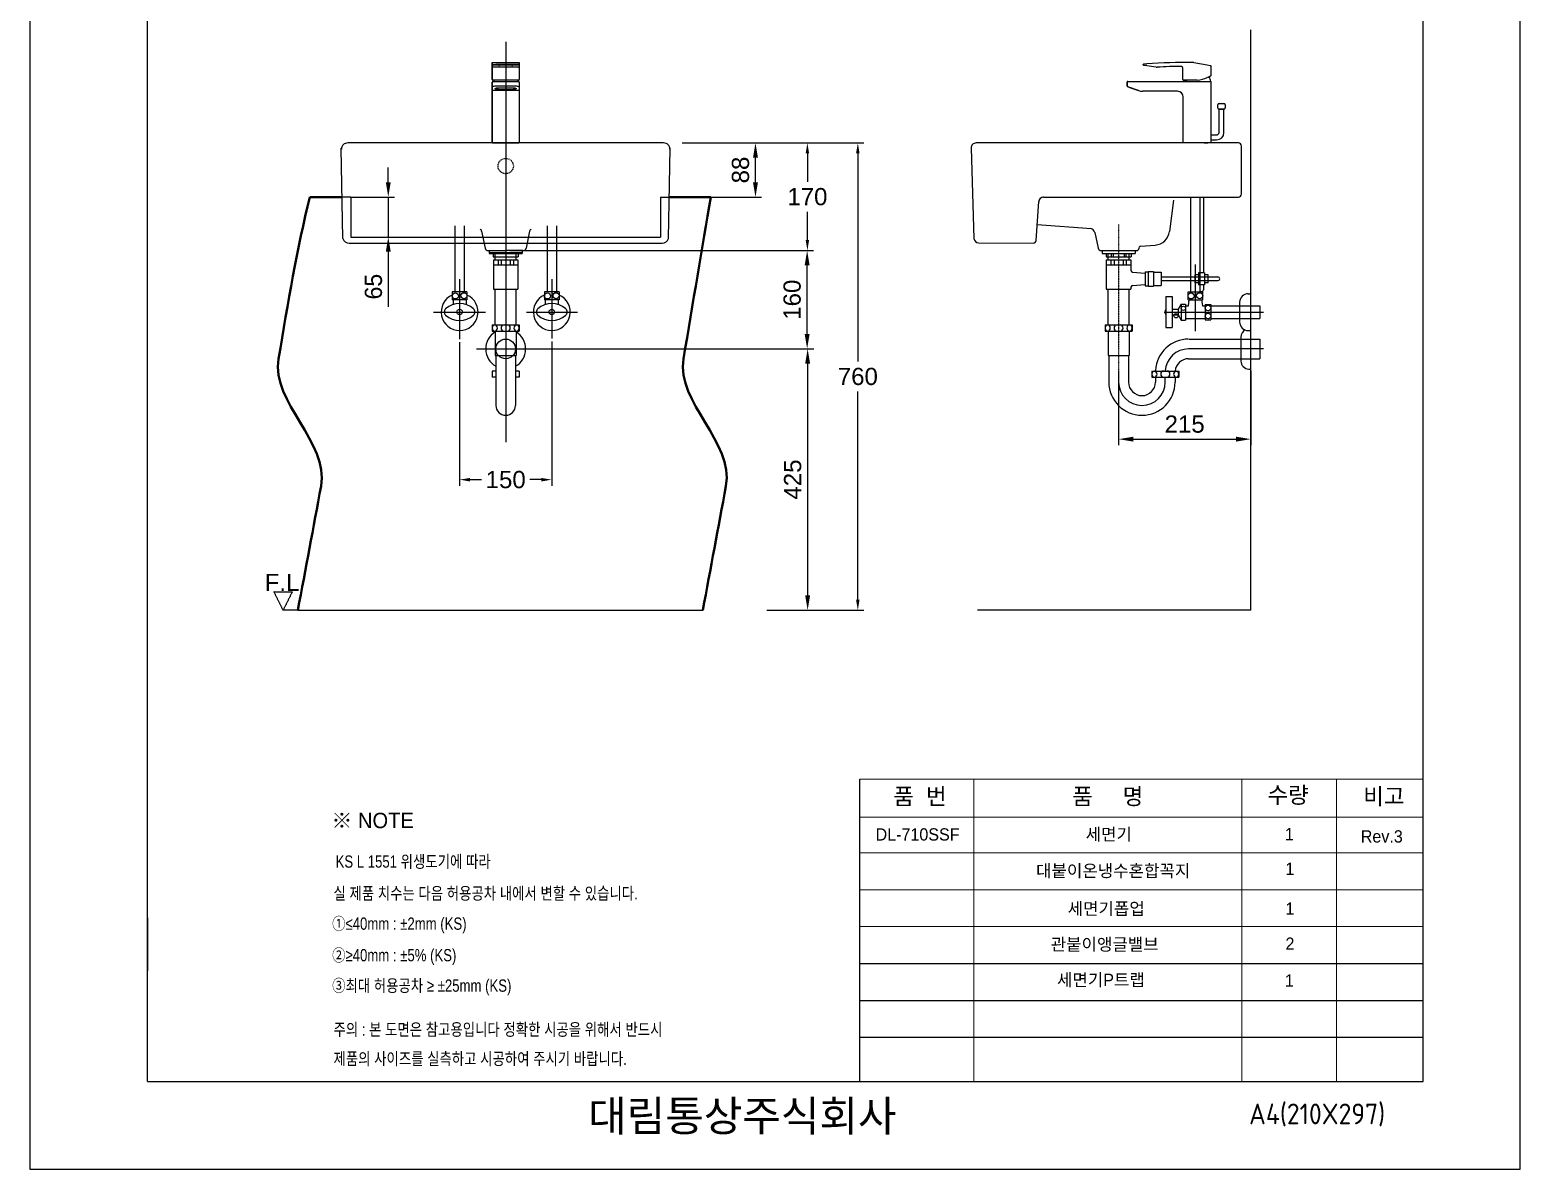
# Model space of a CAD drawing. Header units: millimetres. Extents: x 11328 to 13753, y -384 to 3047.
# Drawn here: x 11328 to 13753, y -384 to 1470 of the extents above; entities that cross this region are included whole.
import ezdxf
from ezdxf.lldxf.tags import DXFTag

# ---------------------------------------------------------------- set-up
doc = ezdxf.new("R2010")
doc.units = ezdxf.units.MM
doc.header["$LTSCALE"] = 0.2
doc.linetypes.add('DashDot', pattern=[9, 5, -2, 0, -2])
doc.linetypes.add('Dashed', pattern=[10, 5, -5])
for name, color, linetype in [('001', 7, 'Continuous'), ('002', 7, 'Continuous'), ('2', 2, 'HIDDEN'), ('BU', 7, 'Continuous'), ('CENTER', 2, 'CENTER'), ('DIMTEXT', 174, 'Continuous'), ('POINT', 7, 'Continuous'), ('YA', 7, 'Continuous')]:
    doc.layers.add(name, color=color, linetype=linetype)
doc.layers.add('DIM', color=3, linetype='Continuous', lineweight=15)
doc.layers.add('LINE', color=7, linetype='Continuous', lineweight=25)
doc.styles.add('ARIAL', font='arial.ttf')
doc.styles.add('h', font='', dxfattribs={"height": 28})
doc.styles.add('MtXpl_', font='')
doc.styles.get("Standard").update_dxf_attribs({"font": 'ISOCP.SHX', "bigfont": 'WHGTXT.SHX'})
doc.styles.add('굴림', font='')
doc.styles.add('스타일1', font='txt.shx', dxfattribs={"bigfont": 'ghs.shx'})
doc.styles.get('h').set_extended_font_data('Haansoft Batang')
doc.styles.get('MtXpl_').set_extended_font_data('Gulim')
doc.styles.get('굴림').set_extended_font_data('援대┝')
tags = doc.linetypes.add('Amconstr', pattern=[9999, 9999, 0]).pattern_tags.tags
tags[6:7] = [DXFTag(74, 4), DXFTag(75, 0), DXFTag(340, '0'), DXFTag(46, 1.0), DXFTag(50, 0.0), DXFTag(44, 0.0), DXFTag(45, 0.0)]
tags[4:5] = [DXFTag(74, 4), DXFTag(75, 0), DXFTag(340, '0'), DXFTag(46, 1.0), DXFTag(50, 0.0), DXFTag(44, 0.0), DXFTag(45, 0.0)]
tags = doc.linetypes.add('CENTER', pattern=[50.8, 31.75, -6.35, 6.35, -6.35]).pattern_tags.tags
tags[10:11] = [DXFTag(74, 4), DXFTag(75, 0), DXFTag(340, '0'), DXFTag(46, 1.0), DXFTag(50, 0.0), DXFTag(44, 0.0), DXFTag(45, 0.0)]
tags[8:9] = [DXFTag(74, 4), DXFTag(75, 0), DXFTag(340, '0'), DXFTag(46, 1.0), DXFTag(50, 0.0), DXFTag(44, 0.0), DXFTag(45, 0.0)]
tags[6:7] = [DXFTag(74, 4), DXFTag(75, 0), DXFTag(340, '0'), DXFTag(46, 1.0), DXFTag(50, 0.0), DXFTag(44, 0.0), DXFTag(45, 0.0)]
tags[4:5] = [DXFTag(74, 4), DXFTag(75, 0), DXFTag(340, '0'), DXFTag(46, 1.0), DXFTag(50, 0.0), DXFTag(44, 0.0), DXFTag(45, 0.0)]
tags = doc.linetypes.add('HIDDEN', pattern=[9.525, 6.35, -3.175]).pattern_tags.tags
tags[6:7] = [DXFTag(74, 4), DXFTag(75, 0), DXFTag(340, '0'), DXFTag(46, 1.0), DXFTag(50, 0.0), DXFTag(44, 0.0), DXFTag(45, 0.0)]
tags[4:5] = [DXFTag(74, 4), DXFTag(75, 0), DXFTag(340, '0'), DXFTag(46, 1.0), DXFTag(50, 0.0), DXFTag(44, 0.0), DXFTag(45, 0.0)]
doc.dimstyles.new('AM_ISO$0', dxfattribs={"dimtxt": 28, "dimasz": 24, "dimexe": 10, "dimexo": 0, "dimgap": 10, "dimtad": 1, "dimdec": 0, "dimdsep": 46, "dimtxsty": 'h', "dimcen": -5, "dimclrd": 256, "dimclre": 256, "dimclrt": 256, "dimadec": 0, "dimazin": 2, "dimtp": 0.1, "dimtm": 0.1, "dimtfac": 0.71, "dimtdec": 0, "dimtmove": 0, "dimatfit": 3, "dimfxl": 0, "dimlwd": -1, "dimlwe": -1, "dimarcsym": 0})
doc.dimstyles.new('MSADIM', dxfattribs={"dimtxt": 33, "dimasz": 17, "dimexe": 10, "dimexo": 5, "dimgap": 0.09, "dimtad": 0, "dimtih": 1, "dimtoh": 1, "dimdec": 0, "dimzin": 1, "dimdsep": 46, "dimtxsty": 'ARIAL', "dimcen": 0.09, "dimadec": 0, "dimazin": 0, "dimtfac": 1, "dimtdec": 4, "dimtix": 1, "dimtmove": 0, "dimatfit": 3, "dimfxl": 0, "dimtolj": 1, "dimtzin": 1, "dimarcsym": 0})

# ---------------------------------------------------------------- blocks, each defined once
blk = doc.blocks.new('*D50')
at = {"layer": 'Defpoints', "color": 0}
for p in [(12027.4, 966.7), (12177.4, 967.6), (12027.4, 738)]:
    blk.add_point(p, dxfattribs=at)
at = {"layer": 'DIM', "color": 0, "lineweight": -2}
for p, q in [((12027.4, 961.7), (12027.4, 728)), ((12177.4, 962.6), (12177.4, 728)), ((12044.4, 738), (12062.8, 738)), ((12160.4, 738), (12141.9, 738))]:
    blk.add_line(p, q, dxfattribs=at)
at = {"layer": 'DIM', "color": 0}
for points in [[(12044.4, 740.8), (12044.4, 735.1), (12027.4, 738)], [(12160.4, 740.8), (12160.4, 735.1), (12177.4, 738)]]:
    blk.add_solid(points, dxfattribs=at)
at = {"layer": 'DIM', "color": 0, "insert": (12102.4, 738), "char_height": 33, "attachment_point": 5, "style": 'ARIAL'}
blk.add_mtext('\\A1;{\\H0.84848x;150}', dxfattribs=at)
blk = doc.blocks.new('*D51')
at = {"layer": 'Defpoints', "color": 0}
for p in [(12384.4, 1285.7), (12593.4, 1285.7), (12130.8, 1110.7)]:
    blk.add_point(p, dxfattribs=at)
at = {"layer": 'DIM', "color": 0, "lineweight": -2}
for p, q in [((12389.4, 1285.7), (12603.4, 1285.7)), ((12593.4, 1268.7), (12593.4, 1222.5)), ((12593.4, 1127.7), (12593.4, 1173.9)), ((12135.8, 1110.7), (12603.4, 1110.7))]:
    blk.add_line(p, q, dxfattribs=at)
at = {"layer": 'DIM', "color": 0}
for points in [[(12590.6, 1268.7), (12596.2, 1268.7), (12593.4, 1285.7)], [(12590.6, 1127.7), (12596.2, 1127.7), (12593.4, 1110.7)]]:
    blk.add_solid(points, dxfattribs=at)
at = {"layer": 'DIM', "color": 0, "insert": (12593.4, 1198.2), "char_height": 33, "attachment_point": 5, "style": 'ARIAL'}
blk.add_mtext('\\A1;{\\H0.84848x;170}', dxfattribs=at)
blk = doc.blocks.new('*D52')
at = {"layer": 'Defpoints', "color": 0, "linetype": 'Continuous'}
for p in [(12384.4, 1285.7), (12675.5, 1285.7), (12522.5, 525.7)]:
    blk.add_point(p, dxfattribs=at)
at = {"layer": 'DIM', "color": 0, "linetype": 'Continuous', "lineweight": -2}
for p, q in [((12389.4, 1285.7), (12685.5, 1285.7)), ((12675.5, 1268.7), (12675.5, 930)), ((12675.5, 542.7), (12675.5, 881.4)), ((12527.5, 525.7), (12685.5, 525.7))]:
    blk.add_line(p, q, dxfattribs=at)
at = {"layer": 'DIM', "color": 0, "linetype": 'Continuous'}
for points in [[(12672.6, 1268.7), (12678.3, 1268.7), (12675.5, 1285.7)], [(12672.6, 542.7), (12678.3, 542.7), (12675.5, 525.7)]]:
    blk.add_solid(points, dxfattribs=at)
at = {"layer": 'DIM', "color": 0, "linetype": 'Continuous', "insert": (12675.5, 905.7), "char_height": 33, "attachment_point": 5, "style": 'ARIAL'}
blk.add_mtext('\\A1;{\\H0.84848x;760}', dxfattribs=at)
blk = doc.blocks.new('*D60')
at = {"layer": 'Defpoints', "color": 0}
for p in [(12402.3, 1285.7), (12508.9, 1285.7), (12402.3, 1197.7)]:
    blk.add_point(p, dxfattribs=at)
at = {"layer": 'LINE', "linetype": 'ByBlock'}
for p, q in [((12402.3, 1285.7), (12518.9, 1285.7)), ((12508.9, 1221.7), (12508.9, 1261.7)), ((12402.3, 1197.7), (12518.9, 1197.7))]:
    blk.add_line(p, q, dxfattribs=at)
at = {"layer": 'LINE'}
for points in [[(12504.9, 1261.7), (12512.9, 1261.7), (12508.9, 1285.7)], [(12504.9, 1221.7), (12512.9, 1221.7), (12508.9, 1197.7)]]:
    blk.add_solid(points, dxfattribs=at)
at = {"layer": 'LINE', "insert": (12484.6, 1241.7), "char_height": 28, "attachment_point": 5, "rotation": 90, "style": 'ARIAL'}
blk.add_mtext('88', dxfattribs=at)
blk = doc.blocks.new('*D61')
at = {"layer": 'Defpoints', "color": 0}
for p in [(12109.1, 1110.7), (12593, 1110.7), (12109.1, 950.7)]:
    blk.add_point(p, dxfattribs=at)
at = {"layer": 'LINE', "linetype": 'ByBlock'}
for p, q in [((12109.1, 1110.7), (12603, 1110.7)), ((12593, 974.7), (12593, 1086.7)), ((12109.1, 950.7), (12603, 950.7))]:
    blk.add_line(p, q, dxfattribs=at)
at = {"layer": 'LINE'}
for points in [[(12589, 1086.7), (12597, 1086.7), (12593, 1110.7)], [(12589, 974.7), (12597, 974.7), (12593, 950.7)]]:
    blk.add_solid(points, dxfattribs=at)
at = {"layer": 'LINE', "insert": (12568.7, 1030.7), "char_height": 28, "attachment_point": 5, "rotation": 90, "style": 'ARIAL'}
blk.add_mtext('160', dxfattribs=at)
blk = doc.blocks.new('*D54')
at = {"layer": 'Defpoints', "color": 0}
for p in [(12593, 950.7), (12593, 525.7), (12593.8, 525.7)]:
    blk.add_point(p, dxfattribs=at)
at = {"layer": 'LINE', "linetype": 'ByBlock'}
for p, q in [((12593, 950.7), (12603.8, 950.7)), ((12593.8, 926.7), (12593.8, 549.7)), ((12593, 525.7), (12603.8, 525.7))]:
    blk.add_line(p, q, dxfattribs=at)
at = {"layer": 'LINE'}
for points in [[(12589.8, 926.7), (12597.8, 926.7), (12593.8, 950.7)], [(12589.8, 549.7), (12597.8, 549.7), (12593.8, 525.7)]]:
    blk.add_solid(points, dxfattribs=at)
at = {"layer": 'LINE', "insert": (12569.5, 738.2), "char_height": 28, "attachment_point": 5, "rotation": 90, "style": 'ARIAL'}
blk.add_mtext('425', dxfattribs=at)
blk = doc.blocks.new('*D62')
at = {"layer": 'Defpoints', "color": 0}
for p in [(13099.9, 914.9), (13314.9, 914.9), (13314.9, 803.9)]:
    blk.add_point(p, dxfattribs=at)
at = {"layer": 'LINE', "linetype": 'ByBlock'}
for p, q in [((13099.9, 914.9), (13099.9, 793.9)), ((13314.9, 914.9), (13314.9, 793.9)), ((13123.9, 803.9), (13290.9, 803.9))]:
    blk.add_line(p, q, dxfattribs=at)
at = {"layer": 'LINE'}
for points in [[(13123.9, 807.9), (13123.9, 799.9), (13099.9, 803.9)], [(13290.9, 807.9), (13290.9, 799.9), (13314.9, 803.9)]]:
    blk.add_solid(points, dxfattribs=at)
at = {"layer": 'LINE', "insert": (13207.4, 828.2), "char_height": 28, "attachment_point": 5, "style": 'ARIAL'}
blk.add_mtext('215', dxfattribs=at)
blk = doc.blocks.new('*D66')
at = {"layer": 'Defpoints', "color": 0}
for p in [(11850.4, 1197.7), (11850.4, 1132.7), (11911.3, 1132.7)]:
    blk.add_point(p, dxfattribs=at)
at = {"layer": 'LINE', "linetype": 'ByBlock'}
for p, q in [((11911.3, 1221.7), (11911.3, 1245.7)), ((11850.4, 1197.7), (11921.3, 1197.7)), ((11911.3, 1197.7), (11911.3, 1132.7)), ((11850.4, 1132.7), (11921.3, 1132.7)), ((11911.3, 1108.7), (11911.3, 1019.4))]:
    blk.add_line(p, q, dxfattribs=at)
at = {"layer": 'LINE'}
for points in [[(11907.3, 1221.7), (11915.3, 1221.7), (11911.3, 1197.7)], [(11907.3, 1108.7), (11915.3, 1108.7), (11911.3, 1132.7)]]:
    blk.add_solid(points, dxfattribs=at)
at = {"layer": 'LINE', "insert": (11887.3, 1052), "char_height": 28, "attachment_point": 5, "rotation": 90, "style": 'h'}
blk.add_mtext('65', dxfattribs=at)

msp = doc.modelspace()

# ---------------------------------------------------------------- linework, layer by layer
at = {"layer": '001', "color": 0, "linetype": 'Continuous'}
for p, q in [((12102.4, 1285.7), (11845.4, 1285.7)), ((12359.4, 1285.7), (12102.4, 1285.7)), ((13294.9, 1285.7), (12867.9, 1285.7)), ((11837.4, 1130.5), (11834.9, 1277.5)), ((12367.3, 1130.5), (12369.9, 1277.5)), ((12859.9, 1277.4), (12864.2, 1130.4)), ((13299.9, 1202.7), (13299.9, 1280.7)), ((12965.9, 1127.3), (12969.9, 1190.4)), ((12977.9, 1197.7), (13267.9, 1197.7)), ((11847.7, 1122.7), (12102.4, 1122.7)), ((12102.4, 1122.7), (12357, 1122.7)), ((12872.2, 1123.3), (12960.9, 1122.7))]:
    msp.add_line(p, q, dxfattribs=at)
for centre, radius, start, end in [((11845.1, 1275.6), 10.1, 88.184, 179.2741), ((12359.7, 1275.6), 10.1, 0.7259, 91.816), ((12867.9, 1277.7), 8, 90, 182.1728), ((12977.9, 1189.7), 8, 89.9984, 175.237), ((11847.4, 1132.9), 10.3, 193.5104, 272.9346), ((12357.4, 1132.9), 10.3, 267.0654, 346.4896), ((12872.3, 1131.5), 8.14, 187.4423, 269.1422), ((12960.9, 1127.7), 5, 270, 355.2364)]:
    msp.add_arc(centre, radius, start, end, dxfattribs=at)
at = {"layer": '001', "color": 0}
msp.add_open_spline([(13314.9, 525.7), (13314.9, 1021.1), (13314.9, 1469.7)], degree=2, dxfattribs=at)
at = {"layer": '002', "color": 5, "lineweight": 50}
msp.add_line((11836.3, 1197.7), (11783.6, 1197.7), dxfattribs=at)
at = {"layer": '002', "color": 0}
msp.add_line((13267.9, 1197.7), (13294.9, 1197.7), dxfattribs=at)
for points in [[(11764.2, 525.7), (12423.2, 525.7)], [(13314.9, 525.7), (12870.3, 525.7)]]:
    msp.add_lwpolyline(points, dxfattribs=at)
msp.add_arc((12977.9, 1189.7), 8, 90, 180.0017, dxfattribs=at)
at = {"layer": '002', "color": 5, "lineweight": 50}
for points, knots in [([(11783.6, 1197.7), (11763.2, 1115.4), (11748, 1025.1), (11732.8, 934.8), (11720.7, 863), (11815.2, 799.1), (11801.9, 727.4), (11789.3, 660.2), (11776.8, 592.9), (11764.2, 525.7)], [0, 0, 0, 0, 0.393233, 0.393233, 0.393233, 0.706232, 0.706232, 0.706232, 1, 1, 1, 1]), ([(12423.2, 525.7), (12435.8, 592.9), (12448.3, 660.2), (12460.9, 727.4), (12474.2, 799.1), (12379.7, 863), (12391.8, 934.8), (12407, 1025.1), (12422.2, 1115.4), (12436, 1197.7)], [-1, -1, -1, -1, -0.7062318, -0.7062318, -0.7062318, -0.3932325, -0.3932325, -0.3932325, -0.000011, -0.000011, -0.000011, -0.000011])]:
    msp.add_open_spline(points, degree=3, knots=knots, dxfattribs=at)
at = {"layer": 'BU', "color": 0, "linetype": 'Continuous'}
for p, q in [((12080.4, 1413.4), (12080.4, 1415.7)), ((12080.4, 1415.7), (12080.4, 1415.6)), ((12080.4, 1415.6), (12080.4, 1411.7)), ((12080.4, 1412.2), (12080.4, 1413.4)), ((12080.4, 1410.1), (12080.4, 1412.2)), ((12080.4, 1411.7), (12080.4, 1410.9)), ((12080.4, 1411.4), (12080.4, 1410.1)), ((12080.4, 1388.7), (12080.4, 1411.3)), ((12080.4, 1410.9), (12080.4, 1409.7)), ((12080.4, 1410), (12080.4, 1410.1)), ((12080.4, 1409.7), (12080.4, 1392.8)), ((12081.4, 1416.7), (12123.4, 1416.7)), ((12123.4, 1409.1), (12081.4, 1409.1)), ((12086.4, 1413.1), (12086.4, 1412.9)), ((12118.4, 1413.1), (12086.4, 1413.1)), ((12086.4, 1412.9), (12118.4, 1412.9)), ((12092.4, 1412.5), (12091.4, 1412.5)), ((12091.4, 1412.5), (12091.4, 1411.9)), ((12091.4, 1411.9), (12091.4, 1411.6)), ((12091.4, 1411.6), (12092.4, 1411.6)), ((12092.4, 1412.5), (12092.4, 1411.9)), ((12092.4, 1411.6), (12092.4, 1412.5)), ((12092.4, 1411.9), (12092.4, 1411.6)), ((12113.4, 1412.5), (12112.4, 1412.5)), ((12112.4, 1412.5), (12112.4, 1411.9)), ((12112.4, 1411.9), (12112.4, 1411.6)), ((12112.4, 1411.6), (12113.4, 1411.6)), ((12112.4, 1411.6), (12113.4, 1411.6)), ((12113.4, 1412.5), (12113.4, 1411.6)), ((12113.4, 1411.9), (12113.4, 1412.5)), ((12113.4, 1411.6), (12113.4, 1411.9)), ((12113.4, 1411.6), (12113.4, 1411.6)), ((12118.4, 1412.9), (12118.4, 1413.1)), ((12123.4, 1409), (12123.4, 1409.1)), ((12124.4, 1415.7), (12124.4, 1413.4)), ((12124.4, 1413.4), (12124.4, 1412.2)), ((12124.4, 1412.2), (12124.4, 1410.1)), ((12124.4, 1411.4), (12124.4, 1411.3)), ((12124.4, 1411.3), (12124.4, 1388.7)), ((12124.4, 1410.1), (12124.4, 1410)), ((13139.9, 1412.9), (13139.9, 1413.1)), ((13139.9, 1413.1), (13139.9, 1412.9)), ((13145.8, 1411.2), (13140.8, 1411.9)), ((13160.9, 1409.1), (13145.8, 1411.2)), ((13204.4, 1388.7), (13204.4, 1407.3)), ((13222.4, 1416.6), (13244.1, 1412.7)), ((13244.1, 1412.7), (13249.1, 1411.8)), ((13249.9, 1410.9), (13249.9, 1410.7)), ((13249.9, 1410.7), (13249.9, 1409.7)), ((13249.9, 1409.7), (13249.9, 1395.3)), ((12080.4, 1392.8), (12080.4, 1388.7)), ((12080.4, 1384.7), (12080.4, 1285.7)), ((12080.4, 1376.6), (12080.4, 1384.7)), ((12081.8, 1387.7), (12081.4, 1387.7)), ((12081.4, 1385.7), (12086.4, 1385.7)), ((12123, 1387.7), (12081.8, 1387.7)), ((12086.4, 1385.7), (12118.4, 1385.7)), ((12118.4, 1385.7), (12123.4, 1385.7)), ((12123.4, 1387.7), (12123, 1387.7)), ((12124.4, 1384.7), (12124.4, 1376.6)), ((13113.7, 1384.7), (13113.7, 1378.4)), ((13113.7, 1378.4), (13113.7, 1384.7)), ((13114.7, 1385.7), (13119.7, 1385.7)), ((13119.7, 1385.7), (13243.9, 1385.7)), ((13218.9, 1387.7), (13205.4, 1387.7)), ((13205.9, 1387.7), (13210.4, 1387.7)), ((13220.9, 1387.7), (13218.9, 1387.7)), ((13227.9, 1387.7), (13220.9, 1387.7)), ((13243.9, 1385.7), (13248.9, 1385.7)), ((13248.9, 1385.7), (13249.9, 1385.7)), ((13249.9, 1385.7), (13249.9, 1384.7)), ((13249.9, 1384.7), (13249.9, 1285.7)), ((12080.4, 1371.8), (12080.4, 1376.6)), ((12080.4, 1370.7), (12080.4, 1371.8)), ((12080.4, 1285.7), (12080.4, 1370.7)), ((12123.4, 1370.9), (12081.4, 1370.9)), ((12086.4, 1378.4), (12118.4, 1378.4)), ((12089.4, 1375.4), (12115.4, 1375.4)), ((12089.4, 1375.4), (12089.4, 1372.7)), ((12089.4, 1372.7), (12115.4, 1372.7)), ((12115.4, 1372.7), (12115.4, 1375.4)), ((12124.4, 1376.6), (12124.4, 1371.8)), ((12124.4, 1371.8), (12124.4, 1370.7)), ((12124.4, 1370.7), (12124.4, 1370.7)), ((12124.4, 1370.7), (12124.4, 1285.7)), ((13114.3, 1377.5), (13119.3, 1375.6)), ((13119.3, 1375.6), (13114.3, 1377.5)), ((13119.3, 1375.6), (13132.3, 1370.9)), ((13132.3, 1370.9), (13119.3, 1375.6)), ((13127.5, 1372.7), (13120, 1375.4)), ((13120, 1375.4), (13127.5, 1372.7)), ((13195.9, 1369.7), (13139.2, 1369.7)), ((13204.9, 1285.7), (13204.9, 1360.7)), ((13261.3, 1342.6), (13261.3, 1347.7)), ((13263.3, 1349.7), (13271.4, 1349.7)), ((13267.3, 1340.7), (13263.3, 1340.7)), ((13263.3, 1302.7), (13263.3, 1340.7)), ((13263.3, 1340.7), (13271.3, 1340.7)), ((13269.7, 1340.7), (13265, 1340.7)), ((13271.4, 1340.7), (13267.3, 1340.7)), ((13271.3, 1340.7), (13267.3, 1340.7)), ((13271.3, 1302.7), (13271.3, 1340.7)), ((13273.3, 1347.8), (13273.3, 1342.6)), ((13249.9, 1322.7), (13249.9, 1317.7)), ((13249.9, 1317.7), (13249.9, 1295.7)), ((12080.9, 1285.7), (12123.9, 1285.7)), ((13249.9, 1285.7), (13204.9, 1285.7)), ((13242.3, 1285.7), (13239.3, 1285.7)), ((13239.3, 1285.7), (13245.3, 1285.7)), ((13249.9, 1298.7), (13259.3, 1298.7)), ((13249.9, 1295.7), (13249.9, 1290.7)), ((13249.9, 1290.7), (13259.3, 1290.7))]:
    msp.add_line(p, q, dxfattribs=at)
for centre, radius, start, end in [((12123.4, 1410), 1, 270, 0), ((13140.9, 1412.9), 1, 202.1993, 262.1993), ((13140.9, 1412.9), 1, 202.1993, 262.1993), ((13140.9, 1412.9), 1, 202.1993, 262.1993), ((13140.9, 1412.9), 1, 202.1993, 262.1993), ((13213.6, 416.7), 1000, 89.5936, 93.8863), ((13162.2, 1419), 10, 262.1993, 272.9349), ((13213.6, 416.7), 993.6, 90.6538, 92.9349), ((13201.1, 1407.2), 3.34, 2.007, 69.3544), ((13220.6, 1406.7), 10, 80, 89.5936), ((12081.4, 1388.7), 1, 180, 270), ((12081.4, 1384.7), 1, 90, 180), ((12081.4, 1384.7), 1, 90, 180), ((12110, 1380.6), 27.6, 165.1842, 169.4357), ((12095.7, 1380.6), 27.6, 10.5643, 14.8158), ((12123.4, 1388.7), 1, 270, 0), ((12123.4, 1384.7), 1, 0, 90), ((13114.7, 1384.7), 1, 90, 180), ((13114.7, 1384.7), 1, 90, 180), ((13205.4, 1388.7), 1, 180, 270), ((13237.1, 1380.6), 27.6, 165.1842, 169.4357), ((13222.3, 1443.3), 55.8, 275.72, 293.156), ((13222.7, 1380.6), 27.6, 10.5643, 27.3016), ((13139.2, 1389.7), 20, 250, 270), ((13139.2, 1389.7), 20, 250, 270), ((13195.9, 1360.7), 9, 0, 90), ((13263.3, 1347.7), 2, 90, 180), ((13263.3, 1342.6), 1.92, 180, 270), ((13271.4, 1347.8), 1.92, 0, 90), ((13271.4, 1342.6), 1.92, 270, 0), ((13259.3, 1302.7), 12, 270, 0), ((13259.3, 1302.7), 4, 270, 0)]:
    msp.add_arc(centre, radius, start, end, dxfattribs=at)
for points, knots in [([(12080.4, 1415.9), (12080.4, 1415.9), (12080.4, 1416), (12080.5, 1416.2), (12080.6, 1416.4), (12080.8, 1416.6), (12081.1, 1416.7), (12081.3, 1416.7), (12081.4, 1416.7)], [0, 0, 0, 0, 0.097046, 0.215477, 0.366984, 0.6013, 0.806128, 1, 1, 1, 1]), ([(12080.4, 1413.4), (12080.4, 1413.4), (12080.5, 1413.4), (12080.8, 1413.3), (12081, 1413.3), (12081.2, 1413.3), (12081.4, 1413.2), (12081.8, 1413.2), (12082.4, 1413.2), (12083.2, 1413.1), (12083.8, 1413.1), (12084.4, 1413.1), (12085.3, 1413.1), (12085.9, 1413.1), (12086.4, 1413.1)], [-1, -1, -1, -1, -0.857143, -0.714286, -0.696429, -0.678571, -0.642857, -0.571429, -0.428571, -0.357143, -0.285714, -0.214286, -0.142857, 0, 0, 0, 0]), ([(12080.4, 1412.2), (12080.4, 1412.3), (12080.8, 1412.5), (12082.5, 1412.8), (12084.6, 1412.9), (12085.9, 1412.9), (12086.4, 1412.9)], [0, 0, 0, 0, 0.285714, 0.571429, 0.857143, 1, 1, 1, 1]), ([(12124.3, 1413.4), (12124.3, 1413.4), (12124.2, 1413.3), (12123.8, 1413.3), (12123.1, 1413.2), (12122.3, 1413.2), (12121.6, 1413.1), (12120.8, 1413.1), (12119.7, 1413.1), (12118.8, 1413.1), (12118.4, 1413.1)], [0, 0, 0, 0, 0.022938, 0.185782, 0.348626, 0.511469, 0.592891, 0.674313, 0.837156, 1, 1, 1, 1]), ([(12118.4, 1412.9), (12119.3, 1412.9), (12121.1, 1412.8), (12123.2, 1412.6), (12124.1, 1412.4), (12124.3, 1412.3), (12124.3, 1412.3)], [0, 0, 0, 0, 0.32589, 0.651781, 0.977671, 1, 1, 1, 1]), ([(12123.4, 1416.7), (12123.4, 1416.7), (12123.5, 1416.7), (12123.7, 1416.7), (12124, 1416.6), (12124.1, 1416.4), (12124.3, 1416.2), (12124.3, 1416.1), (12124.4, 1415.9), (12124.4, 1415.9), (12124.4, 1415.8), (12124.4, 1415.8)], [0, 0, 0, 0, 0.020818, 0.239105, 0.419032, 0.574027, 0.708164, 0.821662, 0.913084, 0.980269, 1, 1, 1, 1]), ([(13140.8, 1414.1), (13140.7, 1414.1), (13140.5, 1414), (13140.3, 1413.8), (13140.1, 1413.7), (13139.9, 1413.4), (13139.9, 1413.2), (13139.9, 1413.1)], [0, 0, 0, 0, 0.285714, 0.428571, 0.571429, 0.785714, 1, 1, 1, 1]), ([(13140.8, 1414.1), (13140.8, 1414.1), (13140.9, 1414.1), (13141.2, 1414.1), (13141.6, 1414.1), (13142, 1414.2), (13142.7, 1414.2), (13143.7, 1414.3), (13144.7, 1414.4), (13145.5, 1414.4), (13145.8, 1414.4)], [0, 0, 0, 0, 0.142857, 0.285715, 0.357143, 0.428572, 0.571429, 0.714286, 0.857144, 1, 1, 1, 1]), ([(13249.3, 1394.3), (13249.3, 1394.3), (13249.2, 1394.3), (13249, 1394.2), (13248.6, 1394), (13248.2, 1393.8), (13247.9, 1393.6), (13247.4, 1393.4), (13247, 1393.1), (13246.3, 1392.8), (13245.7, 1392.5), (13245.1, 1392.3), (13244.9, 1392.2), (13244.7, 1392.1)], [0, 0, 0, 0, 0.022359, 0.196356, 0.283355, 0.370353, 0.457352, 0.522601, 0.631349, 0.718348, 0.892345, 0.935844, 1, 1, 1, 1]), ([(13248.9, 1394.1), (13248.9, 1394.1), (13248.9, 1394.1), (13248.8, 1394.1), (13248.8, 1394.1), (13248.7, 1394), (13248.7, 1394), (13248.6, 1394), (13248.5, 1393.9), (13248.5, 1393.9), (13248.4, 1393.9), (13248.4, 1393.9), (13248.3, 1393.8), (13248.3, 1393.8), (13248.2, 1393.8), (13248.1, 1393.7), (13248, 1393.7), (13247.9, 1393.6), (13247.8, 1393.6), (13247.7, 1393.5), (13247.5, 1393.4), (13247.4, 1393.4), (13247.4, 1393.3), (13247.3, 1393.3), (13247.3, 1393.3), (13247.3, 1393.3)], [0, 0, 0, 0, 0.147203, 0.147203, 0.295653, 0.295653, 0.37051, 0.37051, 0.483564, 0.483564, 0.521467, 0.521467, 0.597561, 0.597561, 0.635788, 0.635788, 0.751471, 0.751471, 0.829397, 0.829397, 0.947331, 0.947331, 0.986892, 0.986892, 1, 1, 1, 1]), ([(13249.8, 1395.2), (13249.8, 1395.1), (13249.8, 1395), (13249.7, 1394.7), (13249.5, 1394.5), (13249.4, 1394.4), (13249.3, 1394.3)], [0, 0, 0, 0, 0.250237, 0.500472, 0.750707, 1, 1, 1, 1]), ([(13249.8, 1395.2), (13249.8, 1395.2), (13249.9, 1395.3), (13249.9, 1395.3), (13249.9, 1395.3)], [0, 0, 0, 0, 0.15708, 1, 1, 1, 1]), ([(12080.4, 1376.6), (12080.4, 1376.9), (12080.8, 1377.4), (12082.5, 1378.1), (12084.6, 1378.4), (12085.9, 1378.4), (12086.4, 1378.4)], [0, 0, 0, 0, 0.285714, 0.571429, 0.857143, 1, 1, 1, 1]), ([(12080.4, 1370.7), (12080.4, 1370.7), (12080.4, 1370.7), (12080.4, 1370.6), (12080.4, 1370.5), (12080.4, 1370.4)], [0, 0, 0, 0, 0.003909, 0.003909, 1, 1, 1, 1]), ([(12118.4, 1378.4), (12119.3, 1378.4), (12121.1, 1378.3), (12123.2, 1377.8), (12124.1, 1377.2), (12124.3, 1377), (12124.3, 1376.9)], [0, 0, 0, 0, 0.326484, 0.652968, 0.979452, 1, 1, 1, 1]), ([(12124.4, 1370.5), (12124.4, 1370.5), (12124.4, 1370.5), (12124.4, 1370.5), (12124.4, 1370.5)], [0, 0, 0, 0, 0.705199, 1, 1, 1, 1]), ([(13113.7, 1378.4), (13113.7, 1378.3), (13113.7, 1378.1), (13113.8, 1377.9), (13113.9, 1377.8), (13114.1, 1377.6), (13114.2, 1377.5), (13114.3, 1377.5)], [0, 0, 0, 0, 0.214286, 0.428571, 0.571429, 0.714286, 1, 1, 1, 1])]:
    msp.add_open_spline(points, degree=3, knots=knots, dxfattribs=at)
for points, weights in [([(12081.4, 1409.1), (12080.4, 1409.1), (12080.4, 1410.1)], [0.999999953455, 0.707106804328, 1]), ([(12124.4, 1410.1), (12124.4, 1409.1), (12123.4, 1409.1)], [1, 0.707106781056, 1]), ([(12081.4, 1370.9), (12080.4, 1370.9), (12080.4, 1371.8)], [0.999999967784, 0.707106797164, 1]), ([(12124.4, 1371.8), (12124.4, 1370.9), (12123.4, 1370.9)], [1, 0.707106781056, 1])]:
    msp.add_rational_spline(points, weights, degree=2, dxfattribs=at)
for points, degree in [([(12123.9, 1409), (12123.9, 1409.1), (12123.9, 1409.1), (12123.8, 1409.2)], 3), ([(12124, 1409.3), (12124, 1409.2), (12123.9, 1409.1), (12123.9, 1409)], 3), ([(12124.3, 1413.4), (12124.4, 1413.5), (12124.4, 1413.6)], 2), ([(12124.4, 1413.4), (12124.4, 1413.4), (12124.3, 1413.4), (12124.3, 1413.4)], 3), ([(12124.3, 1412.3), (12124.3, 1412.3), (12124.4, 1412.2), (12124.4, 1412.2)], 3), ([(12124.4, 1412), (12124.3, 1412.2), (12124.3, 1412.3)], 2), ([(12124.4, 1413.6), (12124.4, 1413.6), (12124.4, 1413.5), (12124.4, 1413.4)], 3), ([(12124.4, 1412.2), (12124.4, 1412.1), (12124.4, 1412.1), (12124.4, 1412)], 3), ([(13139.9, 1413.1), (13139.9, 1413.6), (13140.3, 1414), (13140.8, 1414.1)], 3), ([(13140.8, 1411.9), (13140.3, 1412), (13139.9, 1412.4), (13139.9, 1412.9)], 3), ([(13140.6, 1414), (13140.6, 1414), (13140.6, 1414), (13140.7, 1414.1)], 3), ([(13244.1, 1412.7), (13244.1, 1412.7), (13244.1, 1412.7), (13244.1, 1412.7)], 3), ([(13249.1, 1411.8), (13249.5, 1411.8), (13249.9, 1411.3), (13249.9, 1410.9)], 3), ([(13244.8, 1392.1), (13244.5, 1392), (13244.3, 1391.9)], 2), ([(13244.3, 1391.9), (13244.3, 1391.9), (13244.3, 1391.9), (13244.3, 1391.9)], 3), ([(12124.3, 1376.9), (12124.3, 1376.8), (12124.4, 1376.7), (12124.4, 1376.6)], 3), ([(12124.4, 1376.4), (12124.3, 1376.7), (12124.3, 1376.9)], 2), ([(12124.4, 1376.6), (12124.4, 1376.5), (12124.4, 1376.5), (12124.4, 1376.4)], 3), ([(13114.3, 1377.5), (13113.9, 1377.6), (13113.7, 1378), (13113.7, 1378.4)], 3)]:
    msp.add_open_spline(points, degree=degree, dxfattribs=at)
for points, weights in [([(12089.4, 1372.7), (12085.4, 1372.7), (12085.4, 1374), (12085.4, 1375.4), (12089.4, 1375.4)], [1, 0.707106781056, 1, 0.707106781056, 1]), ([(12115.4, 1375.4), (12119.4, 1375.4), (12119.4, 1374), (12119.4, 1372.7), (12115.4, 1372.7)], [0.999999978873, 0.707106791619, 1, 0.707106781056, 1])]:
    msp.add_rational_spline(points, weights, degree=2, knots=[0, 0, 0, 0.5, 0.5, 1, 1, 1], dxfattribs=at)
at = {"layer": 'CENTER', "color": 0}
for p, q in [((12102.4, 1450.3), (12102.4, 799.2)), ((13224.9, 979.7), (13224.9, 1088)), ((12027.4, 1064.1), (12027.4, 966.7)), ((12177.4, 1064.1), (12177.4, 967.6)), ((11984.8, 1010.7), (12069.4, 1010.7)), ((12136.5, 1010.7), (12219.4, 1010.7)), ((13173.8, 1010.7), (13335.5, 1010.7)), ((12055, 950.7), (12149.3, 950.7)), ((13335.9, 950.7), (13213.8, 950.7)), ((13175.9, 896.7), (13175.9, 904.7))]:
    msp.add_line(p, q, dxfattribs=at)
at = {"layer": 'CENTER', "color": 0, "linetype": 'DashDot'}
msp.add_line((13099.9, 1153.3), (13099.9, 896.7), dxfattribs=at)
at = {"layer": 'CENTER', "color": 0}
for centre, start, end in [((13213.8, 912.7), 89.9995, 176.6714), ((13137.9, 896.7), 180.0006, 0)]:
    msp.add_arc(centre, 38, start, end, dxfattribs=at)
at = {"layer": 'DIM', "color": 0}
for p, q in [((12678.8, 250.9), (13595.3, 250.9)), ((12864.3, 250.9), (12864.3, -241.1)), ((13300.3, 250.9), (13300.3, -241.1)), ((13454.3, 250.9), (13454.3, -241.1)), ((12678.8, 189.1), (13595.3, 189.1)), ((12678.8, 130.9), (13595.3, 130.9)), ((12678.8, 70.9), (13595.3, 70.9)), ((12678.8, 10.9), (13595.3, 10.9))]:
    msp.add_line(p, q, dxfattribs=at)
at = {"layer": 'DIMTEXT', "color": 0}
msp.add_open_spline([(11755.2, 555.7), (11740.2, 555.7), (11725.2, 555.7), (11732.7, 540.7), (11740.2, 525.7), (11747.7, 540.7), (11755.2, 555.7)], degree=2, knots=[0, 0, 0, 30, 30, 63.54102, 63.54102, 97.082039, 97.082039, 97.082039], dxfattribs=at)
at = {"layer": 'LINE', "linetype": 'Amconstr'}
for p, q in [((13595.3, -241.1), (13595.3, 2926.9)), ((12606.8, -241.1), (12678.8, -241.1))]:
    msp.add_line(p, q, dxfattribs=at)
at = {"layer": 'LINE', "color": 5, "lineweight": 50}
msp.add_line((12368.5, 1197.7), (12436, 1197.7), dxfattribs=at)
at = {"layer": 'LINE', "color": 1, "linetype": 'HIDDEN'}
msp.add_line((11850.4, 1132.7), (12354.4, 1132.7), dxfattribs=at)
at = {"layer": 'LINE'}
for p, q in [((12122.9, 1105.7), (12129.4, 1105.7)), ((13310.9, 1040.5), (13314.9, 1040.5)), ((13310.9, 980.5), (13314.9, 980.5)), ((13311.9, 918), (13314.9, 918)), ((11764.2, 525.7), (11740.2, 525.7))]:
    msp.add_line(p, q, dxfattribs=at)
for centre, start, end in [((13294.9, 1280.7), 0, 90), ((13294.9, 1202.7), 270, 0)]:
    msp.add_arc(centre, 5, start, end, dxfattribs=at)
at = {"layer": 'POINT', "color": 1, "linetype": 'HIDDEN'}
for p, q in [((11850.4, 1197.7), (11836.3, 1197.7)), ((11850.4, 1197.7), (11850.4, 1132.7)), ((12354.4, 1197.7), (12368.5, 1197.7)), ((12354.4, 1197.7), (12354.4, 1132.7))]:
    msp.add_line(p, q, dxfattribs=at)
at = {"layer": 'POINT', "color": 0}
for p, q in [((13189.2, 1192.7), (13182.5, 1141.7)), ((13217.4, 1043.4), (13217.4, 1197.7)), ((13231.9, 1197.7), (13231.9, 1074.7)), ((13232.4, 1043.4), (13232.4, 1197.7)), ((13237.9, 1197.7), (13237.9, 1074.7)), ((12019.9, 1150.7), (12019.9, 1043.4)), ((12034.9, 1150.7), (12034.9, 1043.4)), ((12063.3, 1142.3), (12069.1, 1114.7)), ((12141.4, 1142.3), (12135.7, 1114.7)), ((12169.9, 1150.7), (12169.9, 1043.4)), ((12184.9, 1150.7), (12184.9, 1043.4)), ((12967.5, 1153), (13055.9, 1146.3)), ((13061.1, 1140.1), (13066.6, 1114.7)), ((13133.4, 1114.5), (13133.9, 1116.5)), ((13135.7, 1118), (13159.4, 1119.6)), ((12074, 1110.7), (12102.4, 1110.7)), ((12075.4, 1110.7), (12075.4, 1105.7)), ((12075.4, 1107.7), (12129.4, 1107.7)), ((12075.4, 1105.7), (12122.9, 1105.7)), ((12081.9, 1105.7), (12081.9, 1100.7)), ((12081.9, 1100.7), (12122.9, 1100.7)), ((12082.4, 1095.7), (12122.4, 1095.7)), ((12082.4, 1095.7), (12082.4, 1047.7)), ((12085.4, 1095.7), (12085.4, 1105.7)), ((12089.9, 1095.7), (12089.9, 1087.7)), ((12094.9, 1095.7), (12094.9, 1087.7)), ((12130.8, 1110.7), (12102.4, 1110.7)), ((12109.9, 1095.7), (12109.9, 1087.7)), ((12114.9, 1095.7), (12114.9, 1087.7)), ((12119.4, 1095.7), (12119.4, 1105.7)), ((12122.4, 1095.7), (12122.4, 1047.7)), ((12122.9, 1105.7), (12122.9, 1100.7)), ((12129.4, 1110.7), (12129.4, 1105.7)), ((13071.5, 1110.7), (13128.5, 1110.7)), ((13072.9, 1110.7), (13072.9, 1105.7)), ((13072.9, 1110.7), (13126.9, 1110.7)), ((13072.9, 1105.7), (13126.9, 1105.7)), ((13079.4, 1105.7), (13079.4, 1100.7)), ((13079.4, 1100.7), (13120.4, 1100.7)), ((13079.9, 1095.7), (13119.9, 1095.7)), ((13079.9, 1095.7), (13079.9, 1047.7)), ((13082.9, 1095.7), (13082.9, 1105.7)), ((13087.4, 1095.7), (13087.4, 1087.7)), ((13087.9, 1105.7), (13087.9, 1100.7)), ((13090.9, 1105.7), (13090.9, 1100.7)), ((13092.4, 1095.7), (13092.4, 1087.7)), ((13107.4, 1095.7), (13107.4, 1087.7)), ((13108.9, 1105.7), (13108.9, 1100.7)), ((13111.9, 1105.7), (13111.9, 1100.7)), ((13112.4, 1095.7), (13112.4, 1087.7)), ((13116.9, 1095.7), (13116.9, 1105.7)), ((13119.9, 1095.7), (13119.9, 1078.4)), ((13120.4, 1105.7), (13120.4, 1100.7)), ((13126.9, 1110.7), (13126.9, 1105.7)), ((12082.4, 1087.7), (12122.4, 1087.7)), ((13079.9, 1087.7), (13119.9, 1087.7)), ((13082.9, 1087.7), (13116.9, 1087.7)), ((13122.7, 1075.5), (13142.9, 1073.7)), ((13142.9, 1076.2), (13147.9, 1076.2)), ((13142.9, 1076.2), (13142.9, 1053.2)), ((13147.9, 1076.7), (13156.9, 1076.7)), ((13147.9, 1076.7), (13147.9, 1052.7)), ((13156.9, 1076.7), (13156.9, 1052.7)), ((13156.9, 1075.4), (13169.4, 1075.4)), ((13169.4, 1075.4), (13169.4, 1053.9)), ((13169.4, 1067.7), (13261.4, 1067.7)), ((13229.9, 1071.2), (13224.4, 1071.2)), ((13224.4, 1058.2), (13224.4, 1071.2)), ((13229.9, 1074.7), (13229.9, 1054.7)), ((13239.9, 1074.7), (13229.9, 1074.7)), ((13239.9, 1074.7), (13239.9, 1054.7)), ((13245.4, 1071.2), (13239.9, 1071.2)), ((13245.4, 1058.2), (13245.4, 1071.2)), ((12039.4, 1043.4), (12015.4, 1043.4)), ((12015.4, 1043.4), (12015.4, 1030.4)), ((12039.4, 1043.4), (12039.4, 1030.4)), ((12082.4, 1047.7), (12122.4, 1047.7)), ((12085.4, 989.7), (12085.4, 1047.7)), ((12119.4, 989.7), (12119.4, 1047.7)), ((12189.4, 1043.4), (12165.4, 1043.4)), ((12165.4, 1043.4), (12165.4, 1030.4)), ((12189.4, 1043.4), (12189.4, 1030.4)), ((13079.9, 1047.7), (13119.9, 1047.7)), ((13082.9, 989.7), (13082.9, 1047.7)), ((13116.9, 989.7), (13116.9, 1047.7)), ((13119.9, 1050.9), (13119.9, 1047.7)), ((13122.7, 1053.9), (13142.9, 1055.7)), ((13142.9, 1053.2), (13147.9, 1053.2)), ((13147.9, 1052.7), (13156.9, 1052.7)), ((13156.9, 1053.9), (13169.4, 1053.9)), ((13169.4, 1061.7), (13261.4, 1061.7)), ((13212.9, 1030.4), (13212.9, 1043.4)), ((13212.9, 1043.4), (13236.9, 1043.4)), ((13229.9, 1058.2), (13224.4, 1058.2)), ((13239.9, 1054.7), (13229.9, 1054.7)), ((13231.9, 1054.7), (13231.9, 1047)), ((13236.9, 1030.4), (13236.9, 1043.4)), ((13237.9, 1054.7), (13237.9, 1047)), ((13245.4, 1058.2), (13239.9, 1058.2)), ((12039.4, 1030.4), (12015.4, 1030.4)), ((12016.9, 1030.4), (12016.9, 1023)), ((12037.9, 1030.4), (12037.9, 1023)), ((12189.4, 1030.4), (12165.4, 1030.4)), ((12166.9, 1030.4), (12166.9, 1023)), ((12187.9, 1030.4), (12187.9, 1023)), ((13176.9, 1035.7), (13186.9, 1035.7)), ((13176.9, 1035.7), (13176.9, 985.7)), ((13186.9, 1035.7), (13186.9, 985.7)), ((13201.9, 1023.7), (13196.9, 1015.4)), ((13201.9, 1023.7), (13201.9, 997.7)), ((13201.9, 1023.7), (13208.9, 1023.7)), ((13208.9, 1023.7), (13208.9, 997.7)), ((13208.9, 1020.9), (13213.4, 1020.9)), ((13212.9, 1030.4), (13236.9, 1030.4)), ((13213.4, 1020.9), (13214.9, 1030.4)), ((13234.9, 1030.4), (13236.4, 1020.9)), ((13236.4, 1020.9), (13240.9, 1020.9)), ((13240.9, 1023.2), (13249.9, 1023.2)), ((13240.9, 1023.2), (13240.9, 998.2)), ((13249.9, 1023.2), (13249.9, 998.2)), ((13249.9, 1020.9), (13299.9, 1020.9)), ((13296.9, 1026.5), (13296.9, 994.5)), ((13299.9, 1020.9), (13329.9, 1020.9)), ((13329.9, 1020.9), (13329.9, 1000.4)), ((13186.9, 1015.4), (13196.9, 1015.4)), ((13186.9, 1005.9), (13196.9, 1005.9)), ((13196.9, 1015.4), (13196.9, 1005.9)), ((13196.9, 1005.9), (13201.9, 997.7)), ((13201.9, 997.7), (13208.9, 997.7)), ((13208.9, 1000.4), (13240.9, 1000.4)), ((13240.9, 998.2), (13249.9, 998.2)), ((13249.9, 1000.4), (13299.9, 1000.4)), ((13299.9, 1000.4), (13329.9, 1000.4)), ((12080.4, 989.7), (12080.4, 979.7)), ((12080.4, 989.7), (12124.4, 989.7)), ((12080.4, 979.7), (12124.4, 979.7)), ((12085.4, 979.7), (12085.4, 939.7)), ((12119.4, 979.7), (12119.4, 939.7)), ((12124.4, 989.7), (12124.4, 979.7)), ((13077.9, 989.7), (13077.9, 979.7)), ((13077.9, 989.7), (13121.9, 989.7)), ((13077.9, 979.7), (13121.9, 979.7)), ((13082.9, 979.7), (13082.9, 939.7)), ((13116.9, 979.7), (13116.9, 939.7)), ((13121.9, 989.7), (13121.9, 979.7)), ((13176.9, 985.7), (13186.9, 985.7)), ((13214.8, 966.7), (13301.9, 966.7)), ((13298.9, 970), (13298.9, 931)), ((13299.9, 966.7), (13329.9, 966.7)), ((13329.9, 966.7), (13329.9, 934.7)), ((12085.4, 939.7), (12119.4, 939.7)), ((12086.4, 939.7), (12086.4, 858.7)), ((12118.4, 939.7), (12118.4, 858.7)), ((13082.9, 939.7), (13116.9, 939.7)), ((13083.9, 939.7), (13083.9, 896.7)), ((13115.9, 939.7), (13115.9, 896.7)), ((13213.8, 934.7), (13301.9, 934.7)), ((13299.9, 934.7), (13329.9, 934.7)), ((12086.4, 914.7), (12080.6, 914.7)), ((12080.6, 914.7), (12080.6, 904.7)), ((12086.4, 904.7), (12080.6, 904.7)), ((12124.1, 914.7), (12118.4, 914.7)), ((12124.1, 904.7), (12118.4, 904.7)), ((12124.1, 914.7), (12124.1, 904.7)), ((13153.9, 914.7), (13153.9, 904.7)), ((13153.9, 914.7), (13197.9, 914.7)), ((13153.9, 904.7), (13197.9, 904.7)), ((13159.9, 914.7), (13159.9, 915.8)), ((13159.9, 904.7), (13159.9, 896.7)), ((13191.9, 904.7), (13191.9, 896.7)), ((13197.9, 914.7), (13197.9, 904.7))]:
    msp.add_line(p, q, dxfattribs=at)
at = {"layer": 'POINT', "color": 0, "linetype": 'Dashed'}
msp.add_circle((12102.4, 1248.2), 12.5, dxfattribs=at)
at = {"layer": 'POINT', "color": 0}
for centre, radius in [((12020.4, 1036.9), 5), ((12034.4, 1037.1), 5), ((12170.4, 1036.9), 5), ((12184.4, 1037.1), 5), ((13205.4, 1016.7), 3.5), ((13217.9, 1036.9), 5), ((13231.9, 1037.1), 5), ((13245.4, 1017.2), 4.5), ((12027.4, 1010.7), 4.5), ((12177.4, 1010.7), 4.5), ((13193.4, 1004.7), 3.5), ((13245.4, 1004.2), 4.5), ((12102.4, 950.7), 16)]:
    msp.add_circle(centre, radius, dxfattribs=at)
for centre, radius, start, end in [((12058.4, 1141.3), 5, 11.6941, 62.666), ((12146.3, 1141.3), 5, 117.334, 168.3066), ((13053.3, 1138.4), 8, 12.0948, 83.601), ((13157.7, 1144.6), 25, 274.0026, 353.398), ((13135.8, 1116), 2, 94.0009, 165.6169), ((12074, 1115.7), 5, 191.6941, 270), ((12130.8, 1115.7), 5, 270, 348.3059), ((13071.5, 1115.7), 5, 192.0958, 270), ((13128.5, 1115.7), 5, 270, 345.6189), ((13122.9, 1078.4), 3, 180, 265.0303), ((13261.4, 1064.7), 3, 270, 90), ((13122.9, 1050.9), 3, 94.9697, 180), ((13234.9, 1047), 3, 180, 0), ((12027.4, 1010.7), 30, 113.5781, 66.4217), ((12027.4, 991.1), 33.6, 47.499, 132.501), ((12177.4, 1010.7), 30, 113.5781, 66.4217), ((12177.4, 991.1), 33.6, 47.499, 132.501), ((13310.9, 1026.5), 14, 90, 180), ((12009.4, 1010.7), 7, 132.501, 227.499), ((12027.4, 1030.3), 33.6, 227.499, 312.501), ((12045.4, 1010.7), 7, 312.501, 47.499), ((12159.4, 1010.7), 7, 132.501, 227.499), ((12177.4, 1030.3), 33.6, 227.499, 312.501), ((12195.4, 1010.7), 7, 312.501, 47.499), ((13183.3, 1010.7), 7.84, 144.9654, 215.0346), ((13310.9, 994.5), 14, 180, 270), ((12102.4, 950.7), 32.5, 121.5389, 240.5076), ((12085.4, 984.7), 5, 98.6269, 261.3731), ((12083.9, 984.7), 5, 278.6269, 81.3731), ((12099.9, 984.7), 5, 90, 270), ((12104.9, 984.7), 5, 270, 90), ((12120.9, 984.7), 5, 98.6269, 261.3731), ((12102.4, 950.7), 32.5, 299.4924, 58.4611), ((12119.4, 984.7), 5, 278.6269, 81.3731), ((13082.9, 984.7), 5, 98.6269, 261.3731), ((13081.4, 984.7), 5, 278.6269, 81.3731), ((13097.4, 984.7), 5, 90, 270), ((13102.4, 984.7), 5, 270, 90), ((13118.4, 984.7), 5, 98.6269, 261.3731), ((13116.9, 984.7), 5, 278.6269, 81.3731), ((13311.9, 970), 13, 118.0816, 180), ((13213.8, 912.7), 54, 90, 176.6714), ((13213.8, 912.7), 22, 90, 174.7841), ((13311.9, 931), 13, 180, 270), ((13158.9, 909.7), 5, 98.6269, 261.3731), ((13157.4, 909.7), 5, 278.6269, 81.3731), ((13173.4, 909.7), 5, 90, 270), ((13178.4, 909.7), 5, 270, 90), ((13194.4, 909.7), 5, 98.6269, 261.3731), ((13192.9, 909.7), 5, 278.6269, 81.3731), ((13137.9, 896.7), 54, 180, 0), ((13137.9, 896.7), 22, 180, 0), ((12102.4, 858.7), 16, 180, 0)]:
    msp.add_arc(centre, radius, start, end, dxfattribs=at)
at = {"layer": 'YA', "color": 7}
for p, q in [((11519.3, -241.1), (11519.3, 1856.7)), ((12678.8, -241.1), (12678.8, 250.9)), ((11519.3, 25.4), (11519.3, -61.1)), ((12678.8, -49.1), (13595.3, -49.1)), ((12678.8, -109.1), (13595.3, -109.1)), ((12678.8, -169.1), (13595.3, -169.1)), ((11519.3, -241.1), (12606.8, -241.1)), ((12678.8, -241.1), (13595.3, -241.1))]:
    msp.add_line(p, q, dxfattribs=at)
at = {"layer": 'YA', "color": 0}
msp.add_lwpolyline([(11327.9, -383.6), (13753.4, -383.6), (13753.4, 3046.7), (11327.9, 3046.7)], close=True, dxfattribs=at)

# ---------------------------------------------------------------- texts
at = {"color": 3, "style": '굴림', "width": 0.8}
for s, p in [('KS L 1551 위생도기에 따라', (11825.6, 106.8)), ('실 제품 치수는 다음 허용공차 내에서 변할 수 있습니다.', (11822.2, 55.1)), ('①≤40mm : ±2mm (KS)', (11819.9, 5.8)), ('②≥40mm : ±5%%% (KS)', (11819.9, -45.5)), ('③최대 허용공차 ≥ ±25mm (KS)', (11819.9, -95))]:
    msp.add_text(s, height=20, dxfattribs=at).set_placement(p)
at = {"color": 1, "style": '굴림', "width": 0.8}
for s, p in [('주의 : 본 도면은 참고용입니다 정확한 시공을 위해서 반드시', (11822.2, -166.4)), ('제품의 사이즈를 실측하고 시공하여 주시기 바랍니다.', (11822.2, -213.9))]:
    msp.add_text(s, height=20, dxfattribs=at).set_placement(p)
at = {"layer": '2', "style": 'MtXpl_'}
msp.add_text('※ NOTE', height=25, dxfattribs=at).set_placement((11818.8, 171.1))
at = {"layer": 'DIM', "color": 0, "attachment_point": 1, "style": '스타일1'}
for s, insert, char_height in [('{\\fGulim|b0|i0|c129|p50;품  번}', (12733.3, 236.1), 26.746), ('{\\fGulim|b0|i0|c129|p50;품     명}', (13024.3, 236.2), 26.746), ('{\\fGulim|b0|i0|c129|p50;수량}', (13342.1, 238.4), 26.746), ('{\\fGulim|b0|i0|c129|p50;비고}', (13498.1, 236.5), 26.746), ('{\\fGulim|b0|i0|c129|p50;1\\P}', (13370.4, 171.3), 20), ('{\\fGulim|b0|i0|c129|p50;Rev.3\\P}', (13494, 167.7), 20), ('{\\fGulim|b0|i0|c129|p50;1\\P}', (13371.3, 115.1), 20), ('{\\fGulim|b0|i0|c129|p50;1\\P}', (13371.4, 50.2), 20), ('{\\fGulim|b0|i0|c129|p50;2\\P}', (13371.4, -6.8), 20), ('{\\fGulim|b0|i0|c129|p50;1\\P}', (13370.4, -66.8), 20)]:
    msp.add_mtext(s, dxfattribs=dict(at, insert=insert, char_height=char_height))
for s, insert, char_height, width in [('{\\fGulim|b0|i0|c129|p50;DL-710SSF}', (12704.4, 170.9), 20, 17), ('{\\fGulim|b0|i0|c129|p50;세면기}', (13046.2, 171), 20, 147), ('{\\fGulim|b0|i0|c129|p50;대붙이온냉수혼합꼭지}', (12965.6, 111.7), 20, 290), ('{\\fGulim|b0|i0|c129|p50;세면기폽업}', (13017, 50.1), 20, 315), ('{\\fGulim|b0|i0|c129|p50;관붙이앵글밸브}', (12989.4, -7.9), 20, 212), ('{\\fGulim|b0|i0|c129|p50;세면기P트랩}', (12999.6, -65.7), 20, 212), ('{\\fGulim|b0|i0|c129|p50;       대림통상주식회사\\P}', (12109.3, -271.9), 50, 1090)]:
    msp.add_mtext(s, dxfattribs=dict(at, insert=insert, char_height=char_height, width=width))
at = {"layer": 'DIMTEXT', "color": 0, "insert": (11710.1, 556.8), "char_height": 35, "width": 99.729, "attachment_point": 7, "line_spacing_factor": 0.963855, "style": 'ARIAL'}
msp.add_mtext('{\\H0.8x;F.L}', dxfattribs=at)
at = {"layer": 'YA', "color": 7}
msp.add_text('A4(210X297)', height=33.819, dxfattribs=at).set_placement((13312.2, -310.6))

# ---------------------------------------------------------------- dimensions: what is measured, and where the dimension line sits
at = {"layer": 'DIM', "color": 0}
dim = msp.add_linear_dim(base=(12593.4, 1285.7), p1=(12130.8, 1110.7), p2=(12384.4, 1285.7), angle=270, text='{\\H0.84848x;170}', dimstyle='MSADIM', override={"dimgap": 10}, dxfattribs=at)
dim.commit()
dim.dimension.update_dxf_attribs({"geometry": '*D51', "text_midpoint": (12593.4, 1198.2)})
at = {"layer": 'DIM', "color": 0, "linetype": 'Continuous'}
dim = msp.add_linear_dim(base=(12675.5, 1285.7), p1=(12522.5, 525.7), p2=(12384.4, 1285.7), angle=270, text='{\\H0.84848x;<>}', dimstyle='MSADIM', override={"dimgap": 10}, dxfattribs=at)
dim.commit()
dim.dimension.update_dxf_attribs({"geometry": '*D52', "text_midpoint": (12675.5, 905.7)})
at = {"layer": 'DIM', "color": 0}
dim = msp.add_linear_dim(base=(12027.4, 738), p1=(12177.4, 967.6), p2=(12027.4, 966.7), text='{\\H0.84848x;<>}', dimstyle='MSADIM', override={"dimgap": 10}, dxfattribs=at)
dim.commit()
dim.dimension.update_dxf_attribs({"geometry": '*D50', "text_midpoint": (12102.4, 738)})
at = {"layer": 'LINE'}
for base, p1, p2, picture, middle in [((12508.9, 1285.7), (12402.3, 1197.7), (12402.3, 1285.7), '*D60', (12484.6, 1241.7)), ((12593, 1110.7), (12109.1, 950.7), (12109.1, 1110.7), '*D61', (12568.7, 1030.7)), ((12593.8, 525.7), (12593, 950.7), (12593, 525.7), '*D54', (12569.5, 738.2))]:
    dim = msp.add_linear_dim(base=base, p1=p1, p2=p2, angle=90, dimstyle='AM_ISO$0', override={"dimtxsty": 'ARIAL'}, dxfattribs=at)
    dim.commit()
    dim.dimension.update_dxf_attribs({"geometry": picture, "text_midpoint": middle})
dim = msp.add_linear_dim(base=(11911.3, 1132.7), p1=(11850.4, 1197.7), p2=(11850.4, 1132.7), angle=90, dimstyle='AM_ISO$0', dxfattribs=at)
dim.commit()
dim.dimension.update_dxf_attribs({"geometry": '*D66', "text_midpoint": (11887.3, 1052)})
dim = msp.add_linear_dim(base=(13314.9, 803.9), p1=(13099.9, 914.9), p2=(13314.9, 914.9), dimstyle='AM_ISO$0', override={"dimtxsty": 'ARIAL'}, dxfattribs=at)
dim.commit()
dim.dimension.update_dxf_attribs({"geometry": '*D62', "text_midpoint": (13207.4, 828.2)})

doc.saveas('drawing.dxf')
